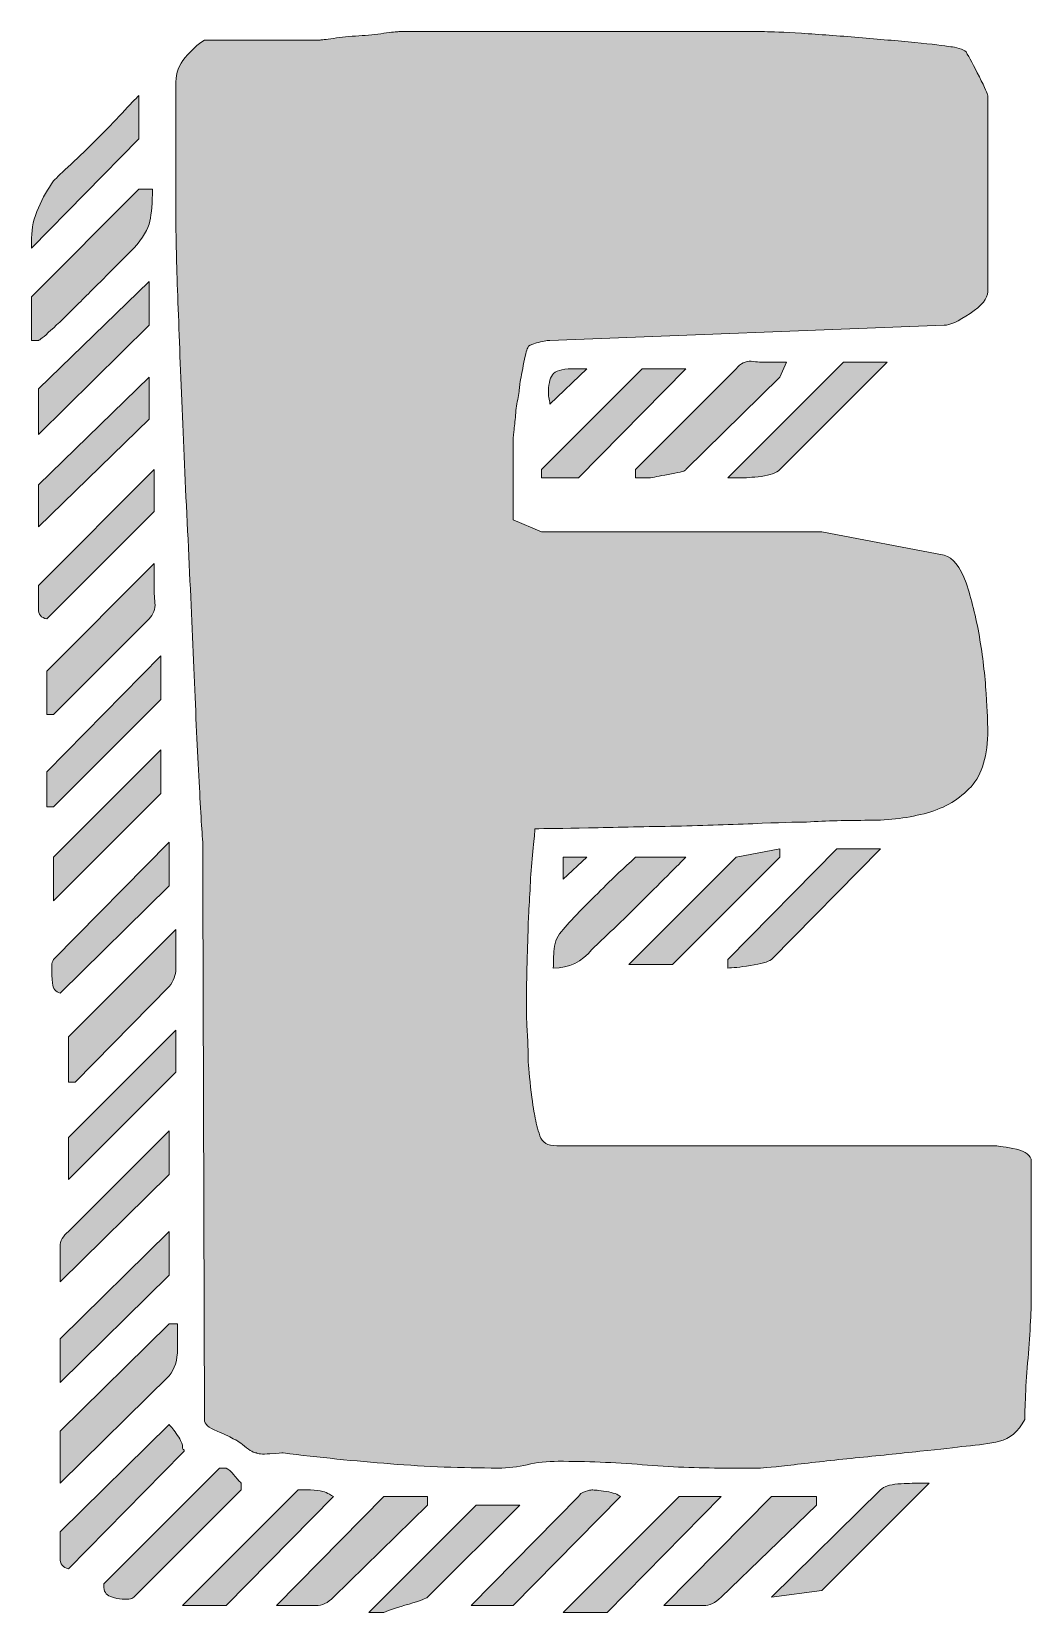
# Model space of a CAD drawing. Header units: inches. Extents: x 34 to 466, y -443 to -56.
# Drawn here: x 388.6 to 462.7, y -441.6 to -324.5 of the extents above; entities that cross this region are included whole.
import ezdxf

# ---------------------------------------------------------------- set-up
doc = ezdxf.new("R2010")
doc.units = ezdxf.units.IN
doc.header["$MEASUREMENT"] = 0
doc.layers.add('Layer 1', color=7, linetype='Continuous')

# ---------------------------------------------------------------- blocks, each defined once
blk = doc.blocks.new('block 9')
at = {"layer": 'Layer 1', "true_color": 0x024d84}
h = blk.add_hatch(color=156, dxfattribs=at)
h.dxf.hatch_style = 2
edge = h.paths.add_edge_path()
edge.add_spline(control_points=[(461.31, -407.26), (460.56, -407.14), (460.1, -407.07), (459.94, -407.07), (459.94, -407.07), (427.5, -407.07), (427.5, -407.07), (426.83, -407.07), (426.42, -406.83), (426.25, -406.33), (426.09, -405.83), (425.96, -405.33), (425.88, -404.84), (425.8, -404.51), (425.69, -403.8), (425.57, -402.72), (425.44, -401.65), (425.38, -400.9), (425.38, -400.49), (425.38, -399.74), (425.36, -399.12), (425.32, -398.62), (425.28, -398.13), (425.26, -397.63), (425.26, -397.13), (425.26, -396.63), (425.26, -396.22), (425.26, -395.89), (425.26, -395.23), (425.28, -394.29), (425.32, -393.09), (425.36, -391.89), (425.38, -391.21), (425.38, -391.04), (425.38, -390.79), (425.4, -390.29), (425.44, -389.55), (425.49, -388.8), (425.53, -388.04), (425.57, -387.25), (425.61, -386.46), (425.67, -385.72), (425.76, -385.01), (425.84, -384.31), (425.88, -383.83), (425.88, -383.58), (426.63, -383.58), (427.95, -383.56), (429.86, -383.52), (431.76, -383.48), (433.79, -383.44), (435.95, -383.4), (438.1, -383.35), (440.13, -383.29), (442.04, -383.21), (443.94, -383.13), (445.27, -383.09), (446.02, -383.09), (447.51, -383), (449.04, -382.96), (450.62, -382.96), (452.19, -382.96), (453.64, -382.77), (454.97, -382.4), (456.29, -382.03), (457.37, -381.39), (458.2, -380.47), (459.03, -379.56), (459.44, -378.15), (459.44, -376.25), (459.44, -375.83), (459.4, -374.94), (459.32, -373.57), (459.23, -372.21), (459.07, -370.8), (458.82, -369.35), (458.57, -367.9), (458.24, -366.57), (457.83, -365.37), (457.41, -364.17), (456.87, -363.49), (456.21, -363.32), (456.21, -363.32), (447.14, -361.58), (447.14, -361.58), (447.14, -361.58), (426.38, -361.58), (426.38, -361.58), (426.38, -361.58), (424.27, -360.71), (424.27, -360.71), (424.27, -360.71), (424.27, -358.35), (424.27, -358.35), (424.27, -358.35), (424.27, -354.87), (424.27, -354.87), (424.27, -354.79), (424.28, -354.56), (424.33, -354.18), (424.37, -353.81), (424.41, -353.4), (424.45, -352.94), (424.49, -352.49), (424.55, -352.05), (424.64, -351.64), (424.72, -351.22), (424.76, -350.89), (424.76, -350.64), (424.84, -350.23), (424.95, -349.69), (425.07, -349.03), (425.2, -348.36), (425.3, -347.99), (425.38, -347.91), (425.38, -347.83), (425.59, -347.72), (426.01, -347.6), (426.42, -347.47), (426.75, -347.41), (427, -347.41), (427, -347.41), (456.21, -346.29), (456.21, -346.29), (456.62, -346.29), (457.27, -346), (458.14, -345.42), (459.01, -344.84), (459.44, -344.3), (459.44, -343.81), (459.44, -343.81), (459.44, -329.26), (459.44, -329.26), (459.44, -329.18), (459.23, -328.72), (458.82, -327.89), (458.4, -327.07), (458.08, -326.45), (457.83, -326.03), (457.74, -325.95), (457.58, -325.86), (457.33, -325.78), (457.08, -325.7), (456.87, -325.66), (456.71, -325.66), (456.21, -325.58), (455.32, -325.47), (454.03, -325.35), (452.75, -325.22), (451.36, -325.1), (449.87, -324.97), (448.38, -324.85), (446.97, -324.75), (445.64, -324.66), (444.32, -324.58), (443.41, -324.54), (442.91, -324.54), (442.91, -324.54), (429.98, -324.54), (429.98, -324.54), (429.98, -324.54), (415.81, -324.54), (415.81, -324.54), (415.64, -324.54), (415.27, -324.58), (414.69, -324.66), (414.11, -324.75), (413.49, -324.81), (412.83, -324.85), (412.16, -324.89), (411.54, -324.95), (410.96, -325.04), (410.38, -325.12), (410.05, -325.16), (409.97, -325.16), (409.97, -325.16), (401.39, -325.16), (401.39, -325.16), (400.89, -325.49), (400.42, -325.93), (399.96, -326.46), (399.51, -327), (399.28, -327.6), (399.28, -328.27), (399.28, -328.27), (399.28, -333.24), (399.28, -333.24), (399.28, -333.24), (399.28, -338.34), (399.28, -338.34), (399.28, -339.5), (399.32, -341.28), (399.4, -343.68), (399.49, -346.09), (399.59, -348.82), (399.72, -351.88), (399.84, -354.95), (399.98, -358.16), (400.15, -361.52), (400.31, -364.87), (400.46, -368.06), (400.59, -371.09), (400.71, -374.12), (400.83, -376.83), (400.96, -379.23), (401.08, -381.64), (401.18, -383.42), (401.27, -384.58), (401.27, -384.58), (401.27, -387.81), (401.27, -387.81), (401.27, -387.81), (401.39, -427.34), (401.39, -427.34), (401.39, -427.67), (401.7, -427.96), (402.33, -428.21), (402.95, -428.45), (403.38, -428.66), (403.63, -428.83), (403.71, -428.83), (403.96, -429), (404.37, -429.32), (404.79, -429.66), (405.08, -429.82), (405.25, -429.82), (405.33, -429.9), (405.66, -429.93), (406.24, -429.88), (406.82, -429.84), (407.15, -429.82), (407.23, -429.82), (409.89, -430.15), (412.54, -430.42), (415.19, -430.63), (417.84, -430.84), (420.49, -430.94), (423.15, -430.94), (423.89, -430.94), (424.62, -430.86), (425.32, -430.69), (426.02, -430.53), (426.79, -430.44), (427.62, -430.44), (429.69, -430.44), (431.76, -430.53), (433.84, -430.69), (435.91, -430.86), (437.94, -430.94), (439.93, -430.94), (439.93, -430.94), (442.41, -430.94), (442.41, -430.94), (442.83, -430.94), (443.72, -430.86), (445.09, -430.69), (446.45, -430.53), (447.96, -430.36), (449.62, -430.19), (451.28, -430.03), (452.87, -429.86), (454.41, -429.7), (455.94, -429.53), (457.08, -429.41), (457.83, -429.32), (458.74, -429.24), (459.57, -429.12), (460.31, -428.95), (461.06, -428.79), (461.68, -428.25), (462.18, -427.34), (462.18, -427.01), (462.2, -426.4), (462.24, -425.53), (462.28, -424.66), (462.34, -423.75), (462.43, -422.8), (462.51, -421.85), (462.57, -420.94), (462.61, -420.06), (462.65, -419.19), (462.67, -418.59), (462.67, -418.26), (462.67, -418.26), (462.67, -413.17), (462.67, -413.17), (462.67, -413.17), (462.67, -408.07), (462.67, -408.07), (462.51, -407.66), (462.05, -407.39), (461.31, -407.26)], knot_values=[0, 0, 0, 0, 1, 1, 1, 2, 2, 2, 3, 3, 3, 4, 4, 4, 5, 5, 5, 6, 6, 6, 7, 7, 7, 8, 8, 8, 9, 9, 9, 10, 10, 10, 11, 11, 11, 12, 12, 12, 13, 13, 13, 14, 14, 14, 15, 15, 15, 16, 16, 16, 17, 17, 17, 18, 18, 18, 19, 19, 19, 20, 20, 20, 21, 21, 21, 22, 22, 22, 23, 23, 23, 24, 24, 24, 25, 25, 25, 26, 26, 26, 27, 27, 27, 28, 28, 28, 29, 29, 29, 30, 30, 30, 31, 31, 31, 32, 32, 32, 33, 33, 33, 34, 34, 34, 35, 35, 35, 36, 36, 36, 37, 37, 37, 38, 38, 38, 39, 39, 39, 40, 40, 40, 41, 41, 41, 42, 42, 42, 43, 43, 43, 44, 44, 44, 45, 45, 45, 46, 46, 46, 47, 47, 47, 48, 48, 48, 49, 49, 49, 50, 50, 50, 51, 51, 51, 52, 52, 52, 53, 53, 53, 54, 54, 54, 55, 55, 55, 56, 56, 56, 57, 57, 57, 58, 58, 58, 59, 59, 59, 60, 60, 60, 61, 61, 61, 62, 62, 62, 63, 63, 63, 64, 64, 64, 65, 65, 65, 66, 66, 66, 67, 67, 67, 68, 68, 68, 69, 69, 69, 70, 70, 70, 71, 71, 71, 72, 72, 72, 73, 73, 73, 74, 74, 74, 75, 75, 75, 76, 76, 76, 77, 77, 77, 78, 78, 78, 79, 79, 79, 80, 80, 80, 81, 81, 81, 82, 82, 82, 83, 83, 83, 84, 84, 84, 85, 85, 85, 86, 86, 86, 87, 87, 87, 88, 88, 88, 89, 89, 89, 90, 90, 90, 91, 91, 91, 92, 92, 92, 93, 93, 93, 94, 94, 94, 95, 95, 95, 96, 96, 96, 97, 97, 97, 97], degree=3, periodic=1)
h = blk.add_hatch(color=156, dxfattribs=at)
h.dxf.hatch_style = 2
edge = h.paths.add_edge_path()
edge.add_spline(control_points=[(396.54, -329.26), (396.3, -329.51), (395.88, -329.95), (395.3, -330.57), (394.72, -331.19), (394.1, -331.83), (393.44, -332.49), (392.77, -333.16), (392.13, -333.78), (391.51, -334.36), (390.89, -334.94), (390.45, -335.35), (390.21, -335.6), (389.79, -336.18), (389.42, -336.84), (389.09, -337.59), (388.76, -338.34), (388.59, -339.08), (388.59, -339.83), (388.59, -339.83), (388.59, -340.57), (388.59, -340.57), (388.59, -340.57), (396.54, -332.49), (396.54, -332.49), (396.54, -332.49), (396.54, -329.26), (396.54, -329.26)], knot_values=[0, 0, 0, 0, 1, 1, 1, 2, 2, 2, 3, 3, 3, 4, 4, 4, 5, 5, 5, 6, 6, 6, 7, 7, 7, 8, 8, 8, 9, 9, 9, 9], degree=3, periodic=1)
h = blk.add_hatch(color=156, dxfattribs=at)
h.dxf.hatch_style = 2
edge = h.paths.add_edge_path()
edge.add_spline(control_points=[(390.02, -346.66), (390.56, -346.17), (391.2, -345.55), (391.95, -344.8), (392.69, -344.05), (393.46, -343.29), (394.25, -342.5), (395.03, -341.71), (395.67, -341.07), (396.17, -340.57), (396.83, -339.83), (397.23, -339.17), (397.35, -338.58), (397.48, -338.01), (397.54, -337.22), (397.54, -336.22), (397.54, -336.22), (396.54, -336.22), (396.54, -336.22), (396.54, -336.22), (388.59, -344.18), (388.59, -344.18), (388.59, -344.18), (388.59, -347.41), (388.59, -347.41), (388.59, -347.41), (389.09, -347.41), (389.09, -347.41), (389.17, -347.41), (389.48, -347.16), (390.02, -346.66)], knot_values=[0, 0, 0, 0, 1, 1, 1, 2, 2, 2, 3, 3, 3, 4, 4, 4, 5, 5, 5, 6, 6, 6, 7, 7, 7, 8, 8, 8, 9, 9, 9, 10, 10, 10, 10], degree=3, periodic=1)
h = blk.add_hatch(color=156, dxfattribs=at)
h.dxf.hatch_style = 2
h.paths.add_polyline_path([(397.29, -343.06), (389.09, -351.01), (389.09, -354.37), (397.29, -346.29)])
h = blk.add_hatch(color=156, dxfattribs=at)
h.dxf.hatch_style = 2
edge = h.paths.add_edge_path()
edge.add_spline(control_points=[(436.01, -357.29), (436.71, -357.17), (437.07, -357.07), (437.07, -356.98), (437.07, -356.98), (444.03, -350.14), (444.03, -350.14), (444.03, -350.14), (444.52, -349.03), (444.52, -349.03), (444.52, -349.03), (443.16, -349.03), (443.16, -349.03), (442.74, -349.03), (442.33, -349.01), (441.91, -348.96), (441.5, -348.92), (441.13, -349.11), (440.8, -349.52), (440.8, -349.52), (433.34, -356.98), (433.34, -356.98), (433.34, -356.98), (433.34, -357.6), (433.34, -357.6), (433.34, -357.6), (434.46, -357.6), (434.46, -357.6), (434.79, -357.52), (435.31, -357.42), (436.01, -357.29)], knot_values=[0, 0, 0, 0, 1, 1, 1, 2, 2, 2, 3, 3, 3, 4, 4, 4, 5, 5, 5, 6, 6, 6, 7, 7, 7, 8, 8, 8, 9, 9, 9, 10, 10, 10, 10], degree=3, periodic=1)
h = blk.add_hatch(color=156, dxfattribs=at)
h.dxf.hatch_style = 2
h.paths.add_polyline_path([(426.38, -357.6), (429.11, -357.6), (437.07, -349.52), (433.84, -349.52), (426.38, -356.98)])
h = blk.add_hatch(color=156, dxfattribs=at)
h.dxf.hatch_style = 2
edge = h.paths.add_edge_path()
edge.add_spline(control_points=[(429.73, -349.52), (429.73, -349.52), (428.62, -349.52), (428.62, -349.52), (427.87, -349.52), (427.39, -349.67), (427.18, -349.96), (426.98, -350.25), (426.88, -350.73), (426.88, -351.39), (426.88, -351.47), (426.89, -351.6), (426.94, -351.76), (426.98, -351.93), (427, -352.05), (427, -352.13), (427, -352.13), (429.73, -349.52), (429.73, -349.52)], knot_values=[0, 0, 0, 0, 1, 1, 1, 2, 2, 2, 3, 3, 3, 4, 4, 4, 5, 5, 5, 6, 6, 6, 6], degree=3, periodic=1)
h = blk.add_hatch(color=156, dxfattribs=at)
h.dxf.hatch_style = 2
edge = h.paths.add_edge_path()
edge.add_spline(control_points=[(442.66, -357.48), (443.32, -357.4), (443.78, -357.23), (444.03, -356.98), (444.03, -356.98), (451.98, -349.03), (451.98, -349.03), (451.98, -349.03), (448.75, -349.03), (448.75, -349.03), (448.75, -349.03), (440.17, -357.6), (440.17, -357.6), (440.17, -357.6), (441.04, -357.6), (441.04, -357.6), (441.46, -357.6), (442, -357.56), (442.66, -357.48)], knot_values=[0, 0, 0, 0, 1, 1, 1, 2, 2, 2, 3, 3, 3, 4, 4, 4, 5, 5, 5, 6, 6, 6, 6], degree=3, periodic=1)
h = blk.add_hatch(color=156, dxfattribs=at)
h.dxf.hatch_style = 2
h.paths.add_polyline_path([(389.09, -361.21), (397.29, -353.25), (397.29, -350.14), (389.09, -358.1)])
h = blk.add_hatch(color=156, dxfattribs=at)
h.dxf.hatch_style = 2
edge = h.paths.add_edge_path()
edge.add_spline(control_points=[(397.66, -360.09), (397.66, -360.09), (397.66, -356.98), (397.66, -356.98), (397.66, -356.98), (389.09, -365.56), (389.09, -365.56), (389.09, -365.56), (389.09, -366.3), (389.09, -366.3), (389.09, -366.55), (389.09, -366.88), (389.09, -367.3), (389.09, -367.71), (389.29, -367.96), (389.71, -368.04), (389.71, -368.04), (397.66, -360.09), (397.66, -360.09)], knot_values=[0, 0, 0, 0, 1, 1, 1, 2, 2, 2, 3, 3, 3, 4, 4, 4, 5, 5, 5, 6, 6, 6, 6], degree=3, periodic=1)
h = blk.add_hatch(color=156, dxfattribs=at)
h.dxf.hatch_style = 2
edge = h.paths.add_edge_path()
edge.add_spline(control_points=[(389.71, -371.9), (389.71, -371.9), (389.71, -375.13), (389.71, -375.13), (389.71, -375.13), (390.21, -375.13), (390.21, -375.13), (390.21, -375.13), (397.29, -368.04), (397.29, -368.04), (397.62, -367.71), (397.77, -367.32), (397.73, -366.86), (397.68, -366.41), (397.66, -365.97), (397.66, -365.56), (397.66, -365.56), (397.66, -363.94), (397.66, -363.94), (397.66, -363.94), (389.71, -371.9), (389.71, -371.9)], knot_values=[0, 0, 0, 0, 1, 1, 1, 2, 2, 2, 3, 3, 3, 4, 4, 4, 5, 5, 5, 6, 6, 6, 7, 7, 7, 7], degree=3, periodic=1)
h = blk.add_hatch(color=156, dxfattribs=at)
h.dxf.hatch_style = 2
h.paths.add_polyline_path([(398.16, -374.01), (398.16, -370.78), (389.71, -379.36), (389.71, -381.97), (390.21, -381.97)])
h = blk.add_hatch(color=156, dxfattribs=at)
h.dxf.hatch_style = 2
h.paths.add_polyline_path([(390.21, -388.93), (398.16, -380.97), (398.16, -377.74), (390.21, -385.7)])
h = blk.add_hatch(color=156, dxfattribs=at)
h.dxf.hatch_style = 2
edge = h.paths.add_edge_path()
edge.add_spline(control_points=[(398.78, -387.81), (398.78, -387.81), (398.78, -384.58), (398.78, -384.58), (398.78, -384.58), (390.21, -393.28), (390.21, -393.28), (390.12, -393.44), (390.08, -393.57), (390.08, -393.65), (390.08, -393.65), (390.08, -394.02), (390.08, -394.02), (390.08, -394.27), (390.1, -394.6), (390.14, -395.02), (390.18, -395.43), (390.37, -395.68), (390.7, -395.76), (390.7, -395.76), (398.78, -387.81), (398.78, -387.81)], knot_values=[0, 0, 0, 0, 1, 1, 1, 2, 2, 2, 3, 3, 3, 4, 4, 4, 5, 5, 5, 6, 6, 6, 7, 7, 7, 7], degree=3, periodic=1)
h = blk.add_hatch(color=156, dxfattribs=at)
h.dxf.hatch_style = 2
h.paths.add_polyline_path([(444.03, -385.7), (444.03, -385.07), (440.8, -385.7), (432.84, -393.65), (436.07, -393.65)])
h = blk.add_hatch(color=156, dxfattribs=at)
h.dxf.hatch_style = 2
edge = h.paths.add_edge_path()
edge.add_spline(control_points=[(443.41, -393.28), (443.41, -393.28), (451.49, -385.07), (451.49, -385.07), (451.49, -385.07), (448.25, -385.07), (448.25, -385.07), (448.25, -385.07), (440.17, -393.28), (440.17, -393.28), (440.17, -393.28), (440.17, -393.9), (440.17, -393.9), (440.51, -393.9), (441.06, -393.84), (441.85, -393.71), (442.64, -393.59), (443.16, -393.44), (443.41, -393.28)], knot_values=[0, 0, 0, 0, 1, 1, 1, 2, 2, 2, 3, 3, 3, 4, 4, 4, 5, 5, 5, 6, 6, 6, 6], degree=3, periodic=1)
h = blk.add_hatch(color=156, dxfattribs=at)
h.dxf.hatch_style = 2
edge = h.paths.add_edge_path()
edge.add_spline(control_points=[(427.31, -392.47), (427.27, -393.01), (427.25, -393.49), (427.25, -393.9), (428.41, -393.9), (429.36, -393.44), (430.11, -392.53), (430.36, -392.28), (430.81, -391.85), (431.47, -391.23), (432.14, -390.6), (432.84, -389.92), (433.59, -389.18), (434.33, -388.43), (435.04, -387.73), (435.7, -387.06), (436.36, -386.4), (436.82, -385.94), (437.07, -385.7), (437.07, -385.7), (433.34, -385.7), (433.34, -385.7), (432.43, -386.52), (431.7, -387.21), (431.16, -387.75), (430.62, -388.29), (430.04, -388.86), (429.42, -389.49), (428.8, -390.11), (428.32, -390.63), (427.99, -391.04), (427.58, -391.46), (427.35, -391.93), (427.31, -392.47)], knot_values=[0, 0, 0, 0, 1, 1, 1, 2, 2, 2, 3, 3, 3, 4, 4, 4, 5, 5, 5, 6, 6, 6, 7, 7, 7, 8, 8, 8, 9, 9, 9, 10, 10, 10, 11, 11, 11, 11], degree=3, periodic=1)
h = blk.add_hatch(color=156, dxfattribs=at)
h.dxf.hatch_style = 2
h.paths.add_polyline_path([(427.99, -385.7), (427.99, -387.31), (429.73, -385.7)])
h = blk.add_hatch(color=156, dxfattribs=at)
h.dxf.hatch_style = 2
edge = h.paths.add_edge_path()
edge.add_spline(control_points=[(391.32, -402.35), (391.32, -402.35), (391.82, -402.35), (391.82, -402.35), (391.82, -402.35), (398.78, -395.27), (398.78, -395.27), (399.11, -394.85), (399.28, -394.42), (399.28, -393.96), (399.28, -393.51), (399.28, -393.03), (399.28, -392.53), (399.28, -392.53), (399.28, -391.04), (399.28, -391.04), (399.28, -391.04), (391.32, -399), (391.32, -399), (391.32, -399), (391.32, -402.35), (391.32, -402.35)], knot_values=[0, 0, 0, 0, 1, 1, 1, 2, 2, 2, 3, 3, 3, 4, 4, 4, 5, 5, 5, 6, 6, 6, 7, 7, 7, 7], degree=3, periodic=1)
h = blk.add_hatch(color=156, dxfattribs=at)
h.dxf.hatch_style = 2
h.paths.add_polyline_path([(399.28, -398.5), (391.32, -406.45), (391.32, -409.56), (399.28, -401.61)])
h = blk.add_hatch(color=156, dxfattribs=at)
h.dxf.hatch_style = 2
edge = h.paths.add_edge_path()
edge.add_spline(control_points=[(390.7, -414.53), (390.7, -414.95), (390.7, -415.36), (390.7, -415.78), (390.7, -415.78), (390.7, -417.14), (390.7, -417.14), (390.7, -417.14), (398.78, -409.19), (398.78, -409.19), (398.78, -409.19), (398.78, -405.96), (398.78, -405.96), (398.78, -405.96), (391.32, -413.41), (391.32, -413.41), (390.91, -413.75), (390.7, -414.12), (390.7, -414.53)], knot_values=[0, 0, 0, 0, 1, 1, 1, 2, 2, 2, 3, 3, 3, 4, 4, 4, 5, 5, 5, 6, 6, 6, 6], degree=3, periodic=1)
h = blk.add_hatch(color=156, dxfattribs=at)
h.dxf.hatch_style = 2
h.paths.add_polyline_path([(390.7, -424.6), (398.78, -416.65), (398.78, -413.41), (390.7, -421.37)])
h = blk.add_hatch(color=156, dxfattribs=at)
h.dxf.hatch_style = 2
edge = h.paths.add_edge_path()
edge.add_spline(control_points=[(390.7, -432.06), (390.7, -432.06), (398.78, -424.1), (398.78, -424.1), (399.2, -423.61), (399.4, -422.94), (399.4, -422.12), (399.4, -421.29), (399.4, -420.67), (399.4, -420.25), (399.4, -420.25), (398.78, -420.25), (398.78, -420.25), (398.78, -420.25), (390.7, -428.21), (390.7, -428.21), (390.7, -428.21), (390.7, -432.06), (390.7, -432.06)], knot_values=[0, 0, 0, 0, 1, 1, 1, 2, 2, 2, 3, 3, 3, 4, 4, 4, 5, 5, 5, 6, 6, 6, 6], degree=3, periodic=1)
h = blk.add_hatch(color=156, dxfattribs=at)
h.dxf.hatch_style = 2
edge = h.paths.add_edge_path()
edge.add_spline(control_points=[(399.9, -429.7), (399.9, -429.62), (399.88, -429.57), (399.84, -429.57), (399.8, -429.57), (399.78, -429.53), (399.78, -429.45), (399.78, -429.45), (399.78, -429.32), (399.78, -429.32), (399.78, -429.16), (399.65, -428.89), (399.4, -428.52), (399.15, -428.14), (398.95, -427.88), (398.78, -427.71), (398.78, -427.71), (390.7, -435.66), (390.7, -435.66), (390.7, -435.66), (390.7, -436.66), (390.7, -436.66), (390.7, -436.82), (390.7, -437.13), (390.7, -437.59), (390.7, -438.05), (390.91, -438.31), (391.32, -438.4), (391.32, -438.4), (399.78, -429.82), (399.78, -429.82), (399.78, -429.82), (399.9, -429.7), (399.9, -429.7)], knot_values=[0, 0, 0, 0, 1, 1, 1, 2, 2, 2, 3, 3, 3, 4, 4, 4, 5, 5, 5, 6, 6, 6, 7, 7, 7, 8, 8, 8, 9, 9, 9, 10, 10, 10, 11, 11, 11, 11], degree=3, periodic=1)
h = blk.add_hatch(color=156, dxfattribs=at)
h.dxf.hatch_style = 2
edge = h.paths.add_edge_path()
edge.add_spline(control_points=[(404.13, -432.18), (404.13, -432.18), (404.13, -432.06), (404.13, -432.06), (403.96, -431.89), (403.77, -431.69), (403.57, -431.44), (403.36, -431.19), (403.17, -431.02), (403.01, -430.94), (403.01, -430.94), (402.76, -430.94), (402.76, -430.94), (402.76, -430.94), (402.51, -430.94), (402.51, -430.94), (402.51, -430.94), (393.93, -439.52), (393.93, -439.52), (393.93, -439.52), (393.93, -439.64), (393.93, -439.64), (393.93, -440.06), (394.1, -440.33), (394.43, -440.45), (394.76, -440.57), (395.05, -440.64), (395.3, -440.64), (395.3, -440.64), (395.8, -440.64), (395.8, -440.64), (395.96, -440.64), (396.09, -440.59), (396.17, -440.51), (396.17, -440.51), (404.13, -432.56), (404.13, -432.56), (404.13, -432.56), (404.13, -432.18), (404.13, -432.18)], knot_values=[0, 0, 0, 0, 1, 1, 1, 2, 2, 2, 3, 3, 3, 4, 4, 4, 5, 5, 5, 6, 6, 6, 7, 7, 7, 8, 8, 8, 9, 9, 9, 10, 10, 10, 11, 11, 11, 12, 12, 12, 13, 13, 13, 13], degree=3, periodic=1)
h = blk.add_hatch(color=156, dxfattribs=at)
h.dxf.hatch_style = 2
edge = h.paths.add_edge_path()
edge.add_spline(control_points=[(452.79, -432.12), (452.17, -432.16), (451.74, -432.31), (451.49, -432.56), (451.49, -432.56), (443.41, -440.51), (443.41, -440.51), (443.41, -440.51), (447.14, -440.02), (447.14, -440.02), (447.14, -440.02), (455.09, -432.06), (455.09, -432.06), (455.09, -432.06), (454.35, -432.06), (454.35, -432.06), (453.93, -432.06), (453.41, -432.08), (452.79, -432.12)], knot_values=[0, 0, 0, 0, 1, 1, 1, 2, 2, 2, 3, 3, 3, 4, 4, 4, 5, 5, 5, 6, 6, 6, 6], degree=3, periodic=1)
h = blk.add_hatch(color=156, dxfattribs=at)
h.dxf.hatch_style = 2
edge = h.paths.add_edge_path()
edge.add_spline(control_points=[(409.97, -432.62), (409.72, -432.58), (409.39, -432.56), (408.97, -432.56), (408.97, -432.56), (408.35, -432.56), (408.35, -432.56), (408.35, -432.56), (399.78, -441.13), (399.78, -441.13), (399.78, -441.13), (403.01, -441.13), (403.01, -441.13), (403.01, -441.13), (410.96, -433.05), (410.96, -433.05), (410.55, -432.8), (410.22, -432.66), (409.97, -432.62)], knot_values=[0, 0, 0, 0, 1, 1, 1, 2, 2, 2, 3, 3, 3, 4, 4, 4, 5, 5, 5, 6, 6, 6, 6], degree=3, periodic=1)
h = blk.add_hatch(color=156, dxfattribs=at)
h.dxf.hatch_style = 2
edge = h.paths.add_edge_path()
edge.add_spline(control_points=[(417.93, -433.05), (417.93, -433.05), (414.69, -433.05), (414.69, -433.05), (414.69, -433.05), (406.74, -441.13), (406.74, -441.13), (406.74, -441.13), (408.35, -441.13), (408.35, -441.13), (408.77, -441.13), (409.2, -441.13), (409.66, -441.13), (410.11, -441.13), (410.55, -440.93), (410.96, -440.51), (410.96, -440.51), (417.93, -433.68), (417.93, -433.68), (417.93, -433.68), (417.93, -433.05), (417.93, -433.05)], knot_values=[0, 0, 0, 0, 1, 1, 1, 2, 2, 2, 3, 3, 3, 4, 4, 4, 5, 5, 5, 6, 6, 6, 7, 7, 7, 7], degree=3, periodic=1)
h = blk.add_hatch(color=156, dxfattribs=at)
h.dxf.hatch_style = 2
edge = h.paths.add_edge_path()
edge.add_spline(control_points=[(431.16, -432.68), (430.62, -432.6), (430.27, -432.56), (430.11, -432.56), (430.02, -432.56), (429.86, -432.6), (429.61, -432.68), (429.36, -432.76), (429.19, -432.89), (429.11, -433.05), (429.11, -433.05), (421.16, -441.13), (421.16, -441.13), (421.16, -441.13), (424.27, -441.13), (424.27, -441.13), (424.27, -441.13), (432.22, -433.05), (432.22, -433.05), (432.05, -432.89), (431.7, -432.76), (431.16, -432.68)], knot_values=[0, 0, 0, 0, 1, 1, 1, 2, 2, 2, 3, 3, 3, 4, 4, 4, 5, 5, 5, 6, 6, 6, 7, 7, 7, 7], degree=3, periodic=1)
h = blk.add_hatch(color=156, dxfattribs=at)
h.dxf.hatch_style = 2
h.paths.add_polyline_path([(436.57, -433.05), (427.99, -441.63), (431.23, -441.63), (439.68, -433.05)])
h = blk.add_hatch(color=156, dxfattribs=at)
h.dxf.hatch_style = 2
edge = h.paths.add_edge_path()
edge.add_spline(control_points=[(446.76, -433.05), (446.76, -433.05), (443.41, -433.05), (443.41, -433.05), (443.41, -433.05), (435.45, -441.13), (435.45, -441.13), (435.45, -441.13), (437.07, -441.13), (437.07, -441.13), (437.48, -441.13), (437.92, -441.13), (438.37, -441.13), (438.83, -441.13), (439.26, -440.93), (439.68, -440.51), (439.68, -440.51), (446.76, -433.68), (446.76, -433.68), (446.76, -433.68), (446.76, -433.05), (446.76, -433.05)], knot_values=[0, 0, 0, 0, 1, 1, 1, 2, 2, 2, 3, 3, 3, 4, 4, 4, 5, 5, 5, 6, 6, 6, 7, 7, 7, 7], degree=3, periodic=1)
h = blk.add_hatch(color=156, dxfattribs=at)
h.dxf.hatch_style = 2
edge = h.paths.add_edge_path()
edge.add_spline(control_points=[(421.53, -433.68), (421.53, -433.68), (413.57, -441.63), (413.57, -441.63), (413.57, -441.63), (414.2, -441.63), (414.2, -441.63), (414.2, -441.63), (414.69, -441.63), (414.69, -441.63), (415.11, -441.46), (415.73, -441.26), (416.56, -441.01), (417.38, -440.76), (417.84, -440.59), (417.93, -440.51), (417.93, -440.51), (424.76, -433.68), (424.76, -433.68), (424.76, -433.68), (421.53, -433.68), (421.53, -433.68)], knot_values=[0, 0, 0, 0, 1, 1, 1, 2, 2, 2, 3, 3, 3, 4, 4, 4, 5, 5, 5, 6, 6, 6, 7, 7, 7, 7], degree=3, periodic=1)
at = {"layer": 'Layer 1', "lineweight": 0}
for points in [[(397.29, -343.06), (389.09, -351.01), (389.09, -354.37), (397.29, -346.29), (397.29, -343.06)], [(426.38, -357.6), (429.11, -357.6), (437.07, -349.52), (433.84, -349.52), (426.38, -356.98), (426.38, -357.6)], [(389.09, -361.21), (397.29, -353.25), (397.29, -350.14), (389.09, -358.1), (389.09, -361.21)], [(398.16, -374.01), (398.16, -370.78), (389.71, -379.36), (389.71, -381.97), (390.21, -381.97), (398.16, -374.01)], [(390.21, -388.93), (398.16, -380.97), (398.16, -377.74), (390.21, -385.7), (390.21, -388.93)], [(444.03, -385.7), (444.03, -385.07), (440.8, -385.7), (432.84, -393.65), (436.07, -393.65), (444.03, -385.7)], [(427.99, -385.7), (427.99, -387.31), (429.73, -385.7), (427.99, -385.7)], [(399.28, -398.5), (391.32, -406.45), (391.32, -409.56), (399.28, -401.61), (399.28, -398.5)], [(390.7, -424.6), (398.78, -416.65), (398.78, -413.41), (390.7, -421.37), (390.7, -424.6)], [(436.57, -433.05), (427.99, -441.63), (431.23, -441.63), (439.68, -433.05), (436.57, -433.05)]]:
    blk.add_lwpolyline(points, dxfattribs=at)
for points, knots in [([(461.31, -407.26), (460.56, -407.14), (460.1, -407.07), (459.94, -407.07), (459.94, -407.07), (427.5, -407.07), (427.5, -407.07), (426.83, -407.07), (426.42, -406.83), (426.25, -406.33), (426.09, -405.83), (425.96, -405.33), (425.88, -404.84), (425.8, -404.51), (425.69, -403.8), (425.57, -402.72), (425.44, -401.65), (425.38, -400.9), (425.38, -400.49), (425.38, -399.74), (425.36, -399.12), (425.32, -398.62), (425.28, -398.13), (425.26, -397.63), (425.26, -397.13), (425.26, -396.63), (425.26, -396.22), (425.26, -395.89), (425.26, -395.23), (425.28, -394.29), (425.32, -393.09), (425.36, -391.89), (425.38, -391.21), (425.38, -391.04), (425.38, -390.79), (425.4, -390.29), (425.44, -389.55), (425.49, -388.8), (425.53, -388.04), (425.57, -387.25), (425.61, -386.46), (425.67, -385.72), (425.76, -385.01), (425.84, -384.31), (425.88, -383.83), (425.88, -383.58), (426.63, -383.58), (427.95, -383.56), (429.86, -383.52), (431.76, -383.48), (433.79, -383.44), (435.95, -383.4), (438.1, -383.35), (440.13, -383.29), (442.04, -383.21), (443.94, -383.13), (445.27, -383.09), (446.02, -383.09), (447.51, -383), (449.04, -382.96), (450.62, -382.96), (452.19, -382.96), (453.64, -382.77), (454.97, -382.4), (456.29, -382.03), (457.37, -381.39), (458.2, -380.47), (459.03, -379.56), (459.44, -378.15), (459.44, -376.25), (459.44, -375.83), (459.4, -374.94), (459.32, -373.57), (459.23, -372.21), (459.07, -370.8), (458.82, -369.35), (458.57, -367.9), (458.24, -366.57), (457.83, -365.37), (457.41, -364.17), (456.87, -363.49), (456.21, -363.32), (456.21, -363.32), (447.14, -361.58), (447.14, -361.58), (447.14, -361.58), (426.38, -361.58), (426.38, -361.58), (426.38, -361.58), (424.27, -360.71), (424.27, -360.71), (424.27, -360.71), (424.27, -358.35), (424.27, -358.35), (424.27, -358.35), (424.27, -354.87), (424.27, -354.87), (424.27, -354.79), (424.28, -354.56), (424.33, -354.18), (424.37, -353.81), (424.41, -353.4), (424.45, -352.94), (424.49, -352.49), (424.55, -352.05), (424.64, -351.64), (424.72, -351.22), (424.76, -350.89), (424.76, -350.64), (424.84, -350.23), (424.95, -349.69), (425.07, -349.03), (425.2, -348.36), (425.3, -347.99), (425.38, -347.91), (425.38, -347.83), (425.59, -347.72), (426.01, -347.6), (426.42, -347.47), (426.75, -347.41), (427, -347.41), (427, -347.41), (456.21, -346.29), (456.21, -346.29), (456.62, -346.29), (457.27, -346), (458.14, -345.42), (459.01, -344.84), (459.44, -344.3), (459.44, -343.81), (459.44, -343.81), (459.44, -329.26), (459.44, -329.26), (459.44, -329.18), (459.23, -328.72), (458.82, -327.89), (458.4, -327.07), (458.08, -326.45), (457.83, -326.03), (457.74, -325.95), (457.58, -325.86), (457.33, -325.78), (457.08, -325.7), (456.87, -325.66), (456.71, -325.66), (456.21, -325.58), (455.32, -325.47), (454.03, -325.35), (452.75, -325.22), (451.36, -325.1), (449.87, -324.97), (448.38, -324.85), (446.97, -324.75), (445.64, -324.66), (444.32, -324.58), (443.41, -324.54), (442.91, -324.54), (442.91, -324.54), (429.98, -324.54), (429.98, -324.54), (429.98, -324.54), (415.81, -324.54), (415.81, -324.54), (415.64, -324.54), (415.27, -324.58), (414.69, -324.66), (414.11, -324.75), (413.49, -324.81), (412.83, -324.85), (412.16, -324.89), (411.54, -324.95), (410.96, -325.04), (410.38, -325.12), (410.05, -325.16), (409.97, -325.16), (409.97, -325.16), (401.39, -325.16), (401.39, -325.16), (400.89, -325.49), (400.42, -325.93), (399.96, -326.46), (399.51, -327), (399.28, -327.6), (399.28, -328.27), (399.28, -328.27), (399.28, -333.24), (399.28, -333.24), (399.28, -333.24), (399.28, -338.34), (399.28, -338.34), (399.28, -339.5), (399.32, -341.28), (399.4, -343.68), (399.49, -346.09), (399.59, -348.82), (399.72, -351.88), (399.84, -354.95), (399.98, -358.16), (400.15, -361.52), (400.31, -364.87), (400.46, -368.06), (400.59, -371.09), (400.71, -374.12), (400.83, -376.83), (400.96, -379.23), (401.08, -381.64), (401.18, -383.42), (401.27, -384.58), (401.27, -384.58), (401.27, -387.81), (401.27, -387.81), (401.27, -387.81), (401.39, -427.34), (401.39, -427.34), (401.39, -427.67), (401.7, -427.96), (402.33, -428.21), (402.95, -428.45), (403.38, -428.66), (403.63, -428.83), (403.71, -428.83), (403.96, -429), (404.37, -429.32), (404.79, -429.66), (405.08, -429.82), (405.25, -429.82), (405.33, -429.9), (405.66, -429.93), (406.24, -429.88), (406.82, -429.84), (407.15, -429.82), (407.23, -429.82), (409.89, -430.15), (412.54, -430.42), (415.19, -430.63), (417.84, -430.84), (420.49, -430.94), (423.15, -430.94), (423.89, -430.94), (424.62, -430.86), (425.32, -430.69), (426.02, -430.53), (426.79, -430.44), (427.62, -430.44), (429.69, -430.44), (431.76, -430.53), (433.84, -430.69), (435.91, -430.86), (437.94, -430.94), (439.93, -430.94), (439.93, -430.94), (442.41, -430.94), (442.41, -430.94), (442.83, -430.94), (443.72, -430.86), (445.09, -430.69), (446.45, -430.53), (447.96, -430.36), (449.62, -430.19), (451.28, -430.03), (452.87, -429.86), (454.41, -429.7), (455.94, -429.53), (457.08, -429.41), (457.83, -429.32), (458.74, -429.24), (459.57, -429.12), (460.31, -428.95), (461.06, -428.79), (461.68, -428.25), (462.18, -427.34), (462.18, -427.01), (462.2, -426.4), (462.24, -425.53), (462.28, -424.66), (462.34, -423.75), (462.43, -422.8), (462.51, -421.85), (462.57, -420.94), (462.61, -420.06), (462.65, -419.19), (462.67, -418.59), (462.67, -418.26), (462.67, -418.26), (462.67, -413.17), (462.67, -413.17), (462.67, -413.17), (462.67, -408.07), (462.67, -408.07), (462.51, -407.66), (462.05, -407.39), (461.31, -407.26)], [0, 0, 0, 0, 1, 1, 1, 2, 2, 2, 3, 3, 3, 4, 4, 4, 5, 5, 5, 6, 6, 6, 7, 7, 7, 8, 8, 8, 9, 9, 9, 10, 10, 10, 11, 11, 11, 12, 12, 12, 13, 13, 13, 14, 14, 14, 15, 15, 15, 16, 16, 16, 17, 17, 17, 18, 18, 18, 19, 19, 19, 20, 20, 20, 21, 21, 21, 22, 22, 22, 23, 23, 23, 24, 24, 24, 25, 25, 25, 26, 26, 26, 27, 27, 27, 28, 28, 28, 29, 29, 29, 30, 30, 30, 31, 31, 31, 32, 32, 32, 33, 33, 33, 34, 34, 34, 35, 35, 35, 36, 36, 36, 37, 37, 37, 38, 38, 38, 39, 39, 39, 40, 40, 40, 41, 41, 41, 42, 42, 42, 43, 43, 43, 44, 44, 44, 45, 45, 45, 46, 46, 46, 47, 47, 47, 48, 48, 48, 49, 49, 49, 50, 50, 50, 51, 51, 51, 52, 52, 52, 53, 53, 53, 54, 54, 54, 55, 55, 55, 56, 56, 56, 57, 57, 57, 58, 58, 58, 59, 59, 59, 60, 60, 60, 61, 61, 61, 62, 62, 62, 63, 63, 63, 64, 64, 64, 65, 65, 65, 66, 66, 66, 67, 67, 67, 68, 68, 68, 69, 69, 69, 70, 70, 70, 71, 71, 71, 72, 72, 72, 73, 73, 73, 74, 74, 74, 75, 75, 75, 76, 76, 76, 77, 77, 77, 78, 78, 78, 79, 79, 79, 80, 80, 80, 81, 81, 81, 82, 82, 82, 83, 83, 83, 84, 84, 84, 85, 85, 85, 86, 86, 86, 87, 87, 87, 88, 88, 88, 89, 89, 89, 90, 90, 90, 91, 91, 91, 92, 92, 92, 93, 93, 93, 94, 94, 94, 95, 95, 95, 96, 96, 96, 97, 97, 97, 97]), ([(396.54, -329.26), (396.3, -329.51), (395.88, -329.95), (395.3, -330.57), (394.72, -331.19), (394.1, -331.83), (393.44, -332.49), (392.77, -333.16), (392.13, -333.78), (391.51, -334.36), (390.89, -334.94), (390.45, -335.35), (390.21, -335.6), (389.79, -336.18), (389.42, -336.84), (389.09, -337.59), (388.76, -338.34), (388.59, -339.08), (388.59, -339.83), (388.59, -339.83), (388.59, -340.57), (388.59, -340.57), (388.59, -340.57), (396.54, -332.49), (396.54, -332.49), (396.54, -332.49), (396.54, -329.26), (396.54, -329.26)], [0, 0, 0, 0, 1, 1, 1, 2, 2, 2, 3, 3, 3, 4, 4, 4, 5, 5, 5, 6, 6, 6, 7, 7, 7, 8, 8, 8, 9, 9, 9, 9]), ([(390.02, -346.66), (390.56, -346.17), (391.2, -345.55), (391.95, -344.8), (392.69, -344.05), (393.46, -343.29), (394.25, -342.5), (395.03, -341.71), (395.67, -341.07), (396.17, -340.57), (396.83, -339.83), (397.23, -339.17), (397.35, -338.58), (397.48, -338.01), (397.54, -337.22), (397.54, -336.22), (397.54, -336.22), (396.54, -336.22), (396.54, -336.22), (396.54, -336.22), (388.59, -344.18), (388.59, -344.18), (388.59, -344.18), (388.59, -347.41), (388.59, -347.41), (388.59, -347.41), (389.09, -347.41), (389.09, -347.41), (389.17, -347.41), (389.48, -347.16), (390.02, -346.66)], [0, 0, 0, 0, 1, 1, 1, 2, 2, 2, 3, 3, 3, 4, 4, 4, 5, 5, 5, 6, 6, 6, 7, 7, 7, 8, 8, 8, 9, 9, 9, 10, 10, 10, 10]), ([(436.01, -357.29), (436.71, -357.17), (437.07, -357.07), (437.07, -356.98), (437.07, -356.98), (444.03, -350.14), (444.03, -350.14), (444.03, -350.14), (444.52, -349.03), (444.52, -349.03), (444.52, -349.03), (443.16, -349.03), (443.16, -349.03), (442.74, -349.03), (442.33, -349.01), (441.91, -348.96), (441.5, -348.92), (441.13, -349.11), (440.8, -349.52), (440.8, -349.52), (433.34, -356.98), (433.34, -356.98), (433.34, -356.98), (433.34, -357.6), (433.34, -357.6), (433.34, -357.6), (434.46, -357.6), (434.46, -357.6), (434.79, -357.52), (435.31, -357.42), (436.01, -357.29)], [0, 0, 0, 0, 1, 1, 1, 2, 2, 2, 3, 3, 3, 4, 4, 4, 5, 5, 5, 6, 6, 6, 7, 7, 7, 8, 8, 8, 9, 9, 9, 10, 10, 10, 10]), ([(429.73, -349.52), (429.73, -349.52), (428.62, -349.52), (428.62, -349.52), (427.87, -349.52), (427.39, -349.67), (427.18, -349.96), (426.98, -350.25), (426.88, -350.73), (426.88, -351.39), (426.88, -351.47), (426.89, -351.6), (426.94, -351.76), (426.98, -351.93), (427, -352.05), (427, -352.13), (427, -352.13), (429.73, -349.52), (429.73, -349.52)], [0, 0, 0, 0, 1, 1, 1, 2, 2, 2, 3, 3, 3, 4, 4, 4, 5, 5, 5, 6, 6, 6, 6]), ([(442.66, -357.48), (443.32, -357.4), (443.78, -357.23), (444.03, -356.98), (444.03, -356.98), (451.98, -349.03), (451.98, -349.03), (451.98, -349.03), (448.75, -349.03), (448.75, -349.03), (448.75, -349.03), (440.17, -357.6), (440.17, -357.6), (440.17, -357.6), (441.04, -357.6), (441.04, -357.6), (441.46, -357.6), (442, -357.56), (442.66, -357.48)], [0, 0, 0, 0, 1, 1, 1, 2, 2, 2, 3, 3, 3, 4, 4, 4, 5, 5, 5, 6, 6, 6, 6]), ([(397.66, -360.09), (397.66, -360.09), (397.66, -356.98), (397.66, -356.98), (397.66, -356.98), (389.09, -365.56), (389.09, -365.56), (389.09, -365.56), (389.09, -366.3), (389.09, -366.3), (389.09, -366.55), (389.09, -366.88), (389.09, -367.3), (389.09, -367.71), (389.29, -367.96), (389.71, -368.04), (389.71, -368.04), (397.66, -360.09), (397.66, -360.09)], [0, 0, 0, 0, 1, 1, 1, 2, 2, 2, 3, 3, 3, 4, 4, 4, 5, 5, 5, 6, 6, 6, 6]), ([(389.71, -371.9), (389.71, -371.9), (389.71, -375.13), (389.71, -375.13), (389.71, -375.13), (390.21, -375.13), (390.21, -375.13), (390.21, -375.13), (397.29, -368.04), (397.29, -368.04), (397.62, -367.71), (397.77, -367.32), (397.73, -366.86), (397.68, -366.41), (397.66, -365.97), (397.66, -365.56), (397.66, -365.56), (397.66, -363.94), (397.66, -363.94), (397.66, -363.94), (389.71, -371.9), (389.71, -371.9)], [0, 0, 0, 0, 1, 1, 1, 2, 2, 2, 3, 3, 3, 4, 4, 4, 5, 5, 5, 6, 6, 6, 7, 7, 7, 7]), ([(398.78, -387.81), (398.78, -387.81), (398.78, -384.58), (398.78, -384.58), (398.78, -384.58), (390.21, -393.28), (390.21, -393.28), (390.12, -393.44), (390.08, -393.57), (390.08, -393.65), (390.08, -393.65), (390.08, -394.02), (390.08, -394.02), (390.08, -394.27), (390.1, -394.6), (390.14, -395.02), (390.18, -395.43), (390.37, -395.68), (390.7, -395.76), (390.7, -395.76), (398.78, -387.81), (398.78, -387.81)], [0, 0, 0, 0, 1, 1, 1, 2, 2, 2, 3, 3, 3, 4, 4, 4, 5, 5, 5, 6, 6, 6, 7, 7, 7, 7]), ([(443.41, -393.28), (443.41, -393.28), (451.49, -385.07), (451.49, -385.07), (451.49, -385.07), (448.25, -385.07), (448.25, -385.07), (448.25, -385.07), (440.17, -393.28), (440.17, -393.28), (440.17, -393.28), (440.17, -393.9), (440.17, -393.9), (440.51, -393.9), (441.06, -393.84), (441.85, -393.71), (442.64, -393.59), (443.16, -393.44), (443.41, -393.28)], [0, 0, 0, 0, 1, 1, 1, 2, 2, 2, 3, 3, 3, 4, 4, 4, 5, 5, 5, 6, 6, 6, 6]), ([(427.31, -392.47), (427.27, -393.01), (427.25, -393.49), (427.25, -393.9), (428.41, -393.9), (429.36, -393.44), (430.11, -392.53), (430.36, -392.28), (430.81, -391.85), (431.47, -391.23), (432.14, -390.6), (432.84, -389.92), (433.59, -389.18), (434.33, -388.43), (435.04, -387.73), (435.7, -387.06), (436.36, -386.4), (436.82, -385.94), (437.07, -385.7), (437.07, -385.7), (433.34, -385.7), (433.34, -385.7), (432.43, -386.52), (431.7, -387.21), (431.16, -387.75), (430.62, -388.29), (430.04, -388.86), (429.42, -389.49), (428.8, -390.11), (428.32, -390.63), (427.99, -391.04), (427.58, -391.46), (427.35, -391.93), (427.31, -392.47)], [0, 0, 0, 0, 1, 1, 1, 2, 2, 2, 3, 3, 3, 4, 4, 4, 5, 5, 5, 6, 6, 6, 7, 7, 7, 8, 8, 8, 9, 9, 9, 10, 10, 10, 11, 11, 11, 11]), ([(391.32, -402.35), (391.32, -402.35), (391.82, -402.35), (391.82, -402.35), (391.82, -402.35), (398.78, -395.27), (398.78, -395.27), (399.11, -394.85), (399.28, -394.42), (399.28, -393.96), (399.28, -393.51), (399.28, -393.03), (399.28, -392.53), (399.28, -392.53), (399.28, -391.04), (399.28, -391.04), (399.28, -391.04), (391.32, -399), (391.32, -399), (391.32, -399), (391.32, -402.35), (391.32, -402.35)], [0, 0, 0, 0, 1, 1, 1, 2, 2, 2, 3, 3, 3, 4, 4, 4, 5, 5, 5, 6, 6, 6, 7, 7, 7, 7]), ([(390.7, -414.53), (390.7, -414.95), (390.7, -415.36), (390.7, -415.78), (390.7, -415.78), (390.7, -417.14), (390.7, -417.14), (390.7, -417.14), (398.78, -409.19), (398.78, -409.19), (398.78, -409.19), (398.78, -405.96), (398.78, -405.96), (398.78, -405.96), (391.32, -413.41), (391.32, -413.41), (390.91, -413.75), (390.7, -414.12), (390.7, -414.53)], [0, 0, 0, 0, 1, 1, 1, 2, 2, 2, 3, 3, 3, 4, 4, 4, 5, 5, 5, 6, 6, 6, 6]), ([(390.7, -432.06), (390.7, -432.06), (398.78, -424.1), (398.78, -424.1), (399.2, -423.61), (399.4, -422.94), (399.4, -422.12), (399.4, -421.29), (399.4, -420.67), (399.4, -420.25), (399.4, -420.25), (398.78, -420.25), (398.78, -420.25), (398.78, -420.25), (390.7, -428.21), (390.7, -428.21), (390.7, -428.21), (390.7, -432.06), (390.7, -432.06)], [0, 0, 0, 0, 1, 1, 1, 2, 2, 2, 3, 3, 3, 4, 4, 4, 5, 5, 5, 6, 6, 6, 6]), ([(399.9, -429.7), (399.9, -429.62), (399.88, -429.57), (399.84, -429.57), (399.8, -429.57), (399.78, -429.53), (399.78, -429.45), (399.78, -429.45), (399.78, -429.32), (399.78, -429.32), (399.78, -429.16), (399.65, -428.89), (399.4, -428.52), (399.15, -428.14), (398.95, -427.88), (398.78, -427.71), (398.78, -427.71), (390.7, -435.66), (390.7, -435.66), (390.7, -435.66), (390.7, -436.66), (390.7, -436.66), (390.7, -436.82), (390.7, -437.13), (390.7, -437.59), (390.7, -438.05), (390.91, -438.31), (391.32, -438.4), (391.32, -438.4), (399.78, -429.82), (399.78, -429.82), (399.78, -429.82), (399.9, -429.7), (399.9, -429.7)], [0, 0, 0, 0, 1, 1, 1, 2, 2, 2, 3, 3, 3, 4, 4, 4, 5, 5, 5, 6, 6, 6, 7, 7, 7, 8, 8, 8, 9, 9, 9, 10, 10, 10, 11, 11, 11, 11]), ([(404.13, -432.18), (404.13, -432.18), (404.13, -432.06), (404.13, -432.06), (403.96, -431.89), (403.77, -431.69), (403.57, -431.44), (403.36, -431.19), (403.17, -431.02), (403.01, -430.94), (403.01, -430.94), (402.76, -430.94), (402.76, -430.94), (402.76, -430.94), (402.51, -430.94), (402.51, -430.94), (402.51, -430.94), (393.93, -439.52), (393.93, -439.52), (393.93, -439.52), (393.93, -439.64), (393.93, -439.64), (393.93, -440.06), (394.1, -440.33), (394.43, -440.45), (394.76, -440.57), (395.05, -440.64), (395.3, -440.64), (395.3, -440.64), (395.8, -440.64), (395.8, -440.64), (395.96, -440.64), (396.09, -440.59), (396.17, -440.51), (396.17, -440.51), (404.13, -432.56), (404.13, -432.56), (404.13, -432.56), (404.13, -432.18), (404.13, -432.18)], [0, 0, 0, 0, 1, 1, 1, 2, 2, 2, 3, 3, 3, 4, 4, 4, 5, 5, 5, 6, 6, 6, 7, 7, 7, 8, 8, 8, 9, 9, 9, 10, 10, 10, 11, 11, 11, 12, 12, 12, 13, 13, 13, 13]), ([(452.79, -432.12), (452.17, -432.16), (451.74, -432.31), (451.49, -432.56), (451.49, -432.56), (443.41, -440.51), (443.41, -440.51), (443.41, -440.51), (447.14, -440.02), (447.14, -440.02), (447.14, -440.02), (455.09, -432.06), (455.09, -432.06), (455.09, -432.06), (454.35, -432.06), (454.35, -432.06), (453.93, -432.06), (453.41, -432.08), (452.79, -432.12)], [0, 0, 0, 0, 1, 1, 1, 2, 2, 2, 3, 3, 3, 4, 4, 4, 5, 5, 5, 6, 6, 6, 6]), ([(409.97, -432.62), (409.72, -432.58), (409.39, -432.56), (408.97, -432.56), (408.97, -432.56), (408.35, -432.56), (408.35, -432.56), (408.35, -432.56), (399.78, -441.13), (399.78, -441.13), (399.78, -441.13), (403.01, -441.13), (403.01, -441.13), (403.01, -441.13), (410.96, -433.05), (410.96, -433.05), (410.55, -432.8), (410.22, -432.66), (409.97, -432.62)], [0, 0, 0, 0, 1, 1, 1, 2, 2, 2, 3, 3, 3, 4, 4, 4, 5, 5, 5, 6, 6, 6, 6]), ([(417.93, -433.05), (417.93, -433.05), (414.69, -433.05), (414.69, -433.05), (414.69, -433.05), (406.74, -441.13), (406.74, -441.13), (406.74, -441.13), (408.35, -441.13), (408.35, -441.13), (408.77, -441.13), (409.2, -441.13), (409.66, -441.13), (410.11, -441.13), (410.55, -440.93), (410.96, -440.51), (410.96, -440.51), (417.93, -433.68), (417.93, -433.68), (417.93, -433.68), (417.93, -433.05), (417.93, -433.05)], [0, 0, 0, 0, 1, 1, 1, 2, 2, 2, 3, 3, 3, 4, 4, 4, 5, 5, 5, 6, 6, 6, 7, 7, 7, 7]), ([(431.16, -432.68), (430.62, -432.6), (430.27, -432.56), (430.11, -432.56), (430.02, -432.56), (429.86, -432.6), (429.61, -432.68), (429.36, -432.76), (429.19, -432.89), (429.11, -433.05), (429.11, -433.05), (421.16, -441.13), (421.16, -441.13), (421.16, -441.13), (424.27, -441.13), (424.27, -441.13), (424.27, -441.13), (432.22, -433.05), (432.22, -433.05), (432.05, -432.89), (431.7, -432.76), (431.16, -432.68)], [0, 0, 0, 0, 1, 1, 1, 2, 2, 2, 3, 3, 3, 4, 4, 4, 5, 5, 5, 6, 6, 6, 7, 7, 7, 7]), ([(446.76, -433.05), (446.76, -433.05), (443.41, -433.05), (443.41, -433.05), (443.41, -433.05), (435.45, -441.13), (435.45, -441.13), (435.45, -441.13), (437.07, -441.13), (437.07, -441.13), (437.48, -441.13), (437.92, -441.13), (438.37, -441.13), (438.83, -441.13), (439.26, -440.93), (439.68, -440.51), (439.68, -440.51), (446.76, -433.68), (446.76, -433.68), (446.76, -433.68), (446.76, -433.05), (446.76, -433.05)], [0, 0, 0, 0, 1, 1, 1, 2, 2, 2, 3, 3, 3, 4, 4, 4, 5, 5, 5, 6, 6, 6, 7, 7, 7, 7]), ([(421.53, -433.68), (421.53, -433.68), (413.57, -441.63), (413.57, -441.63), (413.57, -441.63), (414.2, -441.63), (414.2, -441.63), (414.2, -441.63), (414.69, -441.63), (414.69, -441.63), (415.11, -441.46), (415.73, -441.26), (416.56, -441.01), (417.38, -440.76), (417.84, -440.59), (417.93, -440.51), (417.93, -440.51), (424.76, -433.68), (424.76, -433.68), (424.76, -433.68), (421.53, -433.68), (421.53, -433.68)], [0, 0, 0, 0, 1, 1, 1, 2, 2, 2, 3, 3, 3, 4, 4, 4, 5, 5, 5, 6, 6, 6, 7, 7, 7, 7])]:
    blk.add_open_spline(points, degree=3, knots=knots, dxfattribs=at)
blk = doc.blocks.new('block 2')
at = {"layer": 'Layer 1'}
blk.add_blockref('block 9', (0, 0), dxfattribs=at)

msp = doc.modelspace()

# ---------------------------------------------------------------- block references
at = {"layer": 'Layer 1'}
msp.add_blockref('block 2', (0, 0), dxfattribs=at)

doc.saveas('drawing.dxf')
